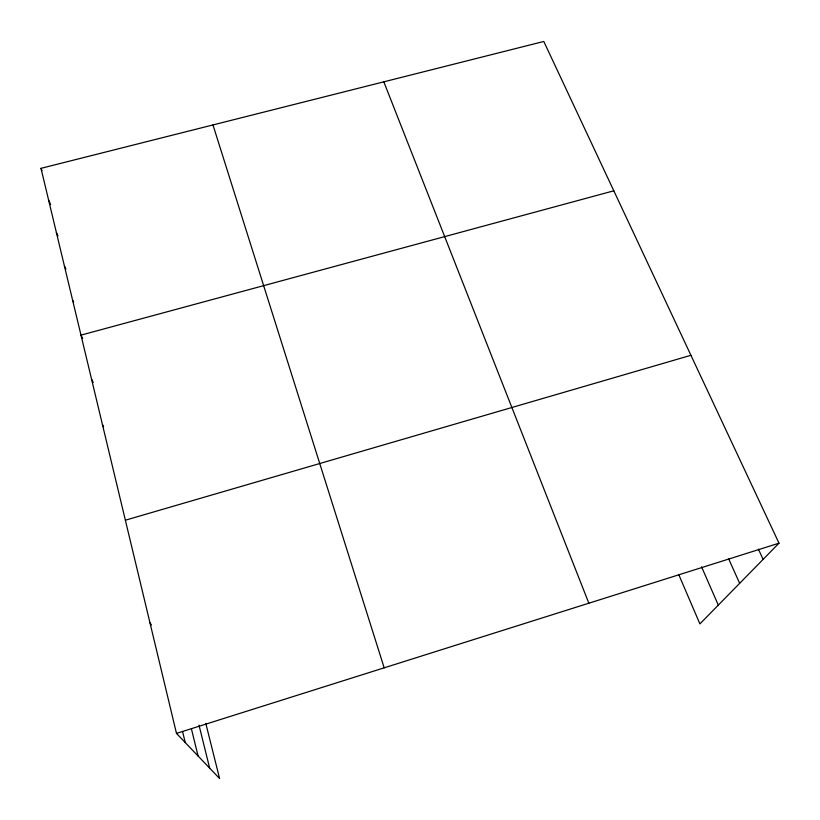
<?xml version="1.0" encoding="UTF-8"?>
<svg xmlns="http://www.w3.org/2000/svg" width="820" height="820" viewBox="0 0 820 820"><rect width="100%" height="100%" fill="white"/><g stroke="black" fill="none" stroke-linecap="round" stroke-linejoin="round"><path stroke-width="1.23" d="M205.81 723.455L219.596 778.539L176.484 733.398L41 168.336L543.803 41.461L779 543.178L699.901 623.907L678.878 574.871M176.484 733.398L779 543.178M125.368 520.208L690.922 355.296M613.821 190.804L80.995 335.124L82.666 338.547M149.998 622.903L151.464 624.963M102.428 424.514L103.617 426.748M91.532 379.065L93.265 382.468M72.56 299.976L73.646 302.242M64.36 265.762L65.928 269.134M758.408 549.154L763.123 559.383M56.375 232.439L57.953 235.934M728.724 558.973L739.65 583.338M48.585 199.977L50.635 204.57M701.561 566.845L718.31 605.119M41 168.336L41.994 170.601M383.811 81.836L588.842 603.212M212.964 124.937L384.18 667.828M199.014 725.177L209.664 768.145M191.388 728.734L198.081 756.009M182.563 731.501L185.238 742.561"/></g></svg>
